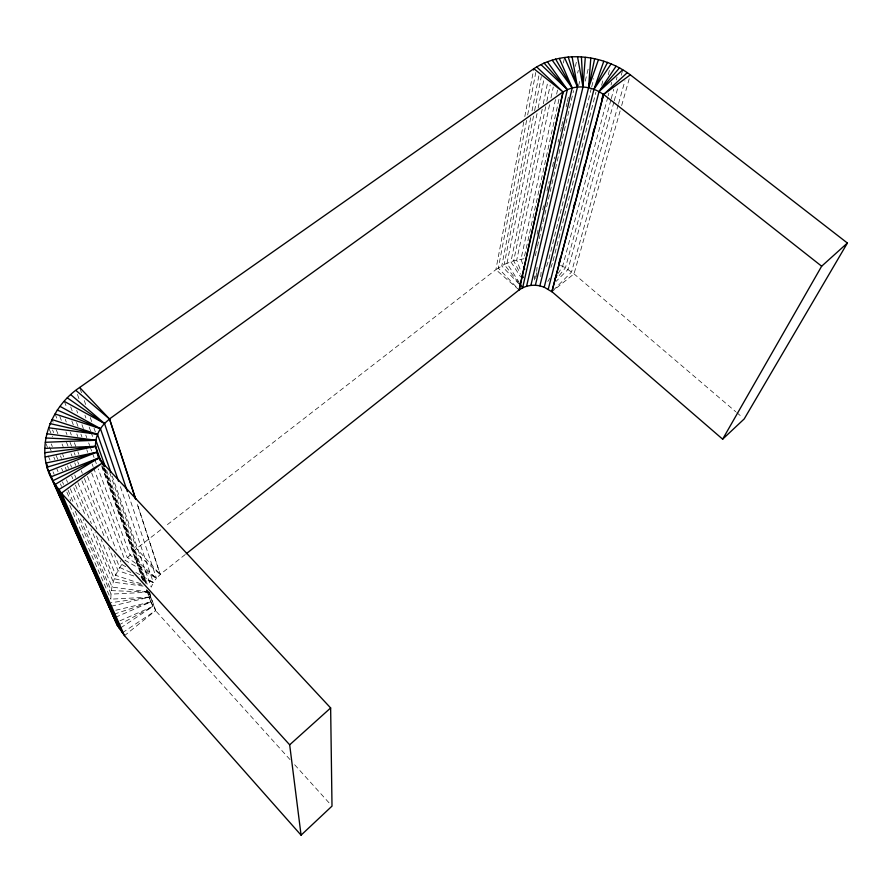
<?xml version="1.0" encoding="UTF-8"?>
<svg xmlns="http://www.w3.org/2000/svg" width="892" height="892" viewBox="0 0 892 892"><rect width="100%" height="100%" fill="white"/><g stroke="black" fill="none" stroke-linecap="round" stroke-linejoin="round"><path stroke-width="0.67" stroke-dasharray="4.46 3.34" d="M149.99 593.347L150.837 601.955L155.721 610.529L124.512 635.65M147.537 590.537L149.901 597.094L110.887 599.168C110.675 586.847 114.689 574.459 121.847 564.469L120.331 560.577M540.708 276.632L541.422 268.726M536.148 276.933L536.527 272.774M536.661 271.38L537.051 267.221M523.771 122.026L495.874 269.663L165.109 526.392M524.808 116.551L533.84 68.706M526.615 120.387L498.316 268.124L517.293 288.027M527.663 114.912L535.78 72.497M530.695 117.711L501.772 265.961L518.854 283.834M532.022 110.909L539.181 74.181M533.528 116.071L504.203 264.433L495.874 269.663L519.2 290.012M534.598 110.63L541.321 76.6M537.04 113.574L506.99 263.363L518.921 281.983M538.132 108.133L543.875 79.533M542.18 109.237L510.915 261.835L520.627 276.944M543.295 103.795L547.755 81.997M545.703 106.739L513.692 260.765L520.449 274.112M546.841 101.287L550.241 84.93M549.539 104.777L516.702 260.174L520.939 271.346M550.977 97.964L553.274 87.048M555.482 99.547L520.961 259.338L522.846 264.3M556.653 94.128L557.522 90.07M563.376 62.986L564.547 57.567M524.563 256.037L559.329 97.596M537.096 234.183L538.021 230.125M542.659 209.821L543.585 205.762M546.974 190.877L549.138 181.399M552.538 166.514L554.701 157.037M558.102 142.151L558.715 139.442M560.566 131.314L561.492 127.255M561.804 125.906L563.655 117.789M566.13 106.951L567.056 102.892M567.368 101.543L568.605 96.124M575.396 66.354L576.321 62.295M535.3 255.759L537.185 247.641M537.497 246.281L542.827 223.279M543.139 221.93L573.567 90.672M577.648 73.077L578.272 70.368M578.607 85.777L579.889 80.369M585.252 81.105L588.832 66.231M591.396 88.085L548.446 260.832L546.194 267.422M591.742 86.736L593.749 78.641M553.096 260.787L595.901 92.277M601.643 85.264L603.037 79.867M608.255 74.727L609.671 69.342M607.809 97.116L562.618 266.385L558.303 273.22M608.166 95.767L608.879 93.08M611.031 85.019L611.745 82.343M610.864 100.027L565.45 267.756L558.57 276.319M611.232 98.677L613.774 89.289M616.316 79.89L617.041 77.214M613.908 102.034L567.959 269.551L556.14 281.326M614.276 100.696L618.323 85.955M621.256 75.229L622.36 71.215M618.212 104.877L571.504 272.082L553.787 289.777M618.58 103.539L624.935 80.804M620.13 110.909L574.024 273.877L551.825 291.751M621.646 105.568L630.332 74.839M550.955 267.41L552.304 263.452M547.822 281.493L549.985 278.081M185.268 554.512L160.181 574.403L137.401 504.582M160.705 529.803L136.532 548.569L124.958 560.265L156.435 578.206L160.292 574.526L137.1 503.4M122.449 632.729L155.721 610.529L149.154 592.221M120.688 627.856L152.8 606.493L146.667 589.534M118.703 625.058L152.8 606.493L117.387 621.902M115.469 617.297L150.837 601.955L146.589 590.236M114.154 614.153L150.837 601.955L113.563 610.786M111.355 606.203L149.901 597.094L110.742 602.736M523.972 258.747L513.692 260.765L504.203 264.433L518.453 282.496M143.077 586.089L113.351 582.175L90.906 528.588M148.663 591.92L112.113 587.103L83.302 519.378M141.951 585.041L114.232 578.696L95.098 532.546M133.744 575.953L118.056 570.746L108.768 547.61M141.583 578.562L153.357 582.465L156.435 578.206L127.835 492.986M140.713 583.669L115.815 575.396L101.075 539.337M130.868 572.463L119.628 567.457L114.511 554.556M140.869 576.912L153.357 582.465L151.194 587.159L112.191 476.094M560.622 265.403L565.45 267.756L574.024 273.877L735.744 411.725M121.847 564.469L126.508 567.134M135.852 572.463L153.357 582.465L119.428 483.854M736.803 412.628L742.088 417.133M290 759.571L155.576 610.652L148.997 592.344M294.661 764.745L330.14 804.038M53.007 471.801L54.133 474.343M48.224 455.99L50.443 461.064M60.422 483.865L61.537 486.408M69.855 505.407L110.887 599.168M45.882 443.569L47.532 447.394M56.932 469.092L58.036 471.645M62.451 481.858L63.566 484.401M66.878 492.061L70.747 500.992M75.162 511.205L111.087 594.15L150.023 592.098L111.221 590.615L79.522 516.847M49.45 446.892L51.089 450.705M53.821 457.072L54.914 459.614M68.037 490.132L74.047 504.125M51.234 443.971L52.327 446.535M56.129 455.478L57.757 459.313M61.559 468.255L62.652 470.809M66.454 479.762L67.547 482.316M70.256 488.704L79.499 510.425M49.194 429.063L52.405 436.723M60.422 455.857L61.492 458.41M65.239 467.341L66.309 469.894M73.791 487.757L85.554 515.832M52.572 429.989L53.643 432.553M62.674 454.351L63.733 456.916M67.457 465.892L68.517 468.456M71.706 476.138L72.776 478.703M75.43 485.114L91.374 523.571M52.082 419.597L53.13 422.172M56.296 429.899L57.868 433.757M62.083 444.06L63.142 446.636M70.513 464.665L71.572 467.241M74.727 474.968L75.787 477.543M77.894 482.683L96.86 529.045M55.114 414L57.177 419.128M66.465 442.265L68.015 446.112M71.104 453.827L72.141 456.392M74.716 462.814L75.753 465.39M81.941 480.799L105.156 538.623M59.809 416.497L61.347 420.366M65.941 431.973L66.967 434.56M70.033 442.298L71.572 446.167M74.125 452.623L75.151 455.199M77.704 461.655L78.73 464.23M81.284 470.686L82.309 473.262M84.35 478.424L109.917 542.938M65.261 419.418L66.276 422.005M70.312 432.364L71.327 434.95M74.359 442.722L75.876 446.613M77.894 451.787L78.897 454.385M87.494 476.395L116.283 550.219M64.369 401.422L66.855 407.934M71.817 420.957L73.311 424.86M76.79 433.969L77.782 436.578M91.686 473.028L124.467 558.961M70.713 406.942L72.174 410.833M76.556 422.496L78.005 426.387M80.927 434.159L81.908 436.757M86.769 449.713L87.739 452.311M92.121 463.974L93.103 466.561M93.582 467.865L127.166 557.288L156.435 578.206L129.92 554.724L98.265 468.924M76.69 410.42L77.649 413.018M81.964 424.715L83.402 428.617M85.799 435.118L86.758 437.716M88.676 442.923L89.635 445.521M90.114 446.825L92.032 452.021M92.512 453.326L94.429 458.521M94.909 459.826L96.347 463.717M101.822 466.572L143.289 581.127M103.115 467.308L144.694 582.666M101.889 465.635L143.367 580.402M105.089 469.292L146.344 584.371M104.431 468.133L145.719 583.19M77.459 394.442L79.332 399.661M84.963 415.326L85.911 417.935M89.189 427.078L90.605 430.992M91.073 432.297L93.415 438.831M104.219 468.858L133.8 551.122L160.292 574.526L136.532 548.569L109.716 472.615M106.594 470.363L147.213 584.238M80.113 388.8L81.506 392.725M84.283 400.586L85.665 404.511M90.293 417.612L91.675 421.537M93.995 428.082L95.377 432.018M534.029 275.907L534.609 279.921M535.133 275.884L535.2 278.56"/><path stroke-width="1.34" d="M103.494 465.512L102.547 462.903L330.642 707.958L332.002 806.112L301.072 835.157L124.512 635.65L117.488 625.716L52.617 480.877C34.275 448.565 50.13 407.109 79.656 387.485L533.84 68.706C562.963 49.707 603.159 54.523 630.332 74.839L847.4 243.037L744.207 418.928L722.643 439.176L551.925 291.662L603.628 94.485L821.655 266.206L847.4 243.037M590.794 58.125L588.575 87.739L539.872 285.864C532.792 284.403 525.02 285.563 519.2 290.012L563.131 92.054C575.251 83.948 592.177 85.978 603.494 94.574L630.332 74.839M585.297 57.378L583 86.97L535.378 285.262M594.674 58.66L588.575 87.739L598.443 59.742M526.592 286.243L572.185 87.929L559.329 58.426M530.896 285.384L577.47 87.037L572.106 56.932M627.176 72.776L603.494 94.574L551.825 291.751L544.22 287.191L593.972 89.3L603.773 61.28M548.257 289.175L599.011 91.608L616.049 66.22M558.972 263.084L560.377 257.699M573.411 207.925L574.816 202.54M577.626 191.78L579.042 186.395M583.268 170.249L584.673 164.864M587.482 154.104L589.947 144.682M592.767 133.923L594.172 128.537M601.922 98.945L603.327 93.56M607.552 62.362L593.972 89.3L611.076 63.956M722.643 439.176L821.655 266.206M554.712 278.917L556.876 275.494M619.583 67.814L599.011 91.608L622.727 69.877M301.072 835.157L289.677 744.82L330.642 707.958M186.361 553.653L519.088 289.911L562.986 91.943L109.471 418.95L135.684 499.308M50.944 476.863L99.068 457.808L102.747 462.758L104.152 466.683M45.28 456.96L95.556 446.334C94.987 435.508 101.03 425.35 109.616 419.095L79.656 387.485M44.6 452.735L95.556 446.334L101.231 462.056M45.325 442.298L95.857 440.258L105.189 466.438M44.901 448.397L95.556 446.334L99.001 458.767M45.626 437.994L95.857 440.258L46.886 433.746M48.67 427.792L97.507 434.281L110.809 472.169M49.919 423.577L97.507 434.281L52.082 419.597M539.872 285.864L544.22 287.191M55.114 414L100.439 428.628L118.524 481.223M57.255 410.041L100.439 428.628L60.21 406.462M64.369 401.422L104.52 423.499L127.4 491.682M67.301 397.877L104.52 423.499L70.936 394.822M533.84 68.706L563.131 92.054L536.828 67.034M76.043 390.518L109.616 419.095L135.818 499.453M541.043 64.67L567.345 89.624L522.645 287.804L519.668 283.154M289.677 744.82L61.448 493.131L52.617 480.877L99.068 457.808L96.637 452.255L46.25 462.959L47.945 466.761M544.009 62.998L567.345 89.624L547.42 61.827M552.226 60.199L572.185 87.929L555.616 59.039M73.646 526.938L46.941 467.218L96.637 452.255L48.603 471.21L116.127 622.449M74.783 529.48L117.488 625.716M119.539 628.615L55.193 484.456L99.068 457.808L100.004 460.417M122.449 632.729L58.85 489.53L102.747 462.758L61.448 493.131L124.512 635.65M564.547 57.567L577.47 87.037L568.237 56.965M523.794 266.775L524.741 269.261M522.355 275.07L523.303 277.557M577.559 56.876L583 86.97L581.417 56.843"/></g></svg>
